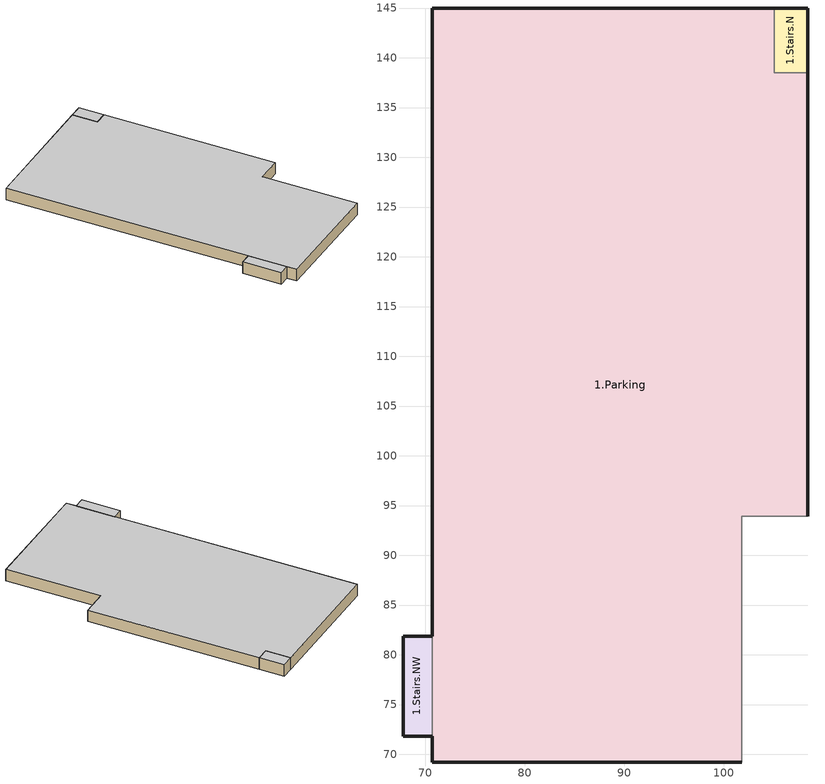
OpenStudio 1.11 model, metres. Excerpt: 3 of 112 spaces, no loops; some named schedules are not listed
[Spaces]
1.Parking
 floor to G.Parking.N: 105.07,145 105.07,138.48 108.41,138.48 108.41,93.91 101.79,93.91 101.79,69.22 70.69,69.22 70.69,145 z7.57
 wall outside: 108.41,93.91 108.41,138.48 / 70.69,71.81 70.69,69.22 101.79,69.22 / 105.07,145 70.69,145 70.69,81.86 z7.57:10.77
 wall to G.Generator: 101.79,69.22 101.79,93.91 108.41,93.91 z7.57:10.77
 wall to 1.Stairs.NW: 70.69,81.86 70.69,71.81 z7.57:10.77
 wall to 1.Stairs.N: 108.41,138.48 105.07,138.48 105.07,145 z7.57:10.77
 ceiling to 2-4.Parking.N: 101.79,69.22 101.79,93.91 108.41,93.91 108.41,138.48 105.07,138.48 105.07,145 70.69,145 70.69,69.22 z10.77
1.Stairs.NW
 floor to G.Stairs.NW: 70.69,81.86 70.69,71.81 67.78,71.81 67.78,81.86 z7.57
 wall outside: 70.69,81.86 67.78,81.86 67.78,71.81 70.69,71.81 z7.57:10.77
 ceiling to 2-4.Stairs.NW: 70.69,71.81 70.69,81.86 67.78,81.86 67.78,71.81 z10.77
1.Stairs.N
 floor to G.Stairs.N: 108.41,145 108.41,138.48 105.07,138.48 105.07,145 z7.57
 wall outside: 108.41,138.48 108.41,145 105.07,145 z7.57:10.77
 ceiling to 2-4.Stairs.N: 108.41,138.48 108.41,145 105.07,145 105.07,138.48 z10.77
[Building]
Building 1: Space Type=Office; Default Construction Set=Proposed Construction Set; Default Schedule Set=Office Schedule Set
[ClimateZones]
Climate Zone Institution Name 1=ASHRAE; Climate Zone Document Name 1=ANSI/ASHRAE Standard 169; Climate Zone Document Year 1=2006; Climate Zone Institution Name 2=CEC; Climate Zone Document Name 2=California Climate Zone Descriptions; Climate Zone Document Year 2=1995
[Site]
Denver Intl Ap: Latitude {deg}=39.83; Longitude {deg}=-104.65; Time Zone {hr}=-7; Elevation {m}=1650
[SizingPeriod:DesignDay] Barometric Pressure {Pa}=83011; Sky Clearness=0; Rain Indicator=0; Snow Indicator=0; Day of Month=21; Daylight Saving Time Indicator=0; Dry-Bulb Temperature Range Modifier Type=DefaultMultipliers
Name | Maximum Dry-Bulb Temperature {C} | Daily Dry-Bulb Temperature Range {deltaC} | Humidity Indicating Conditions at Maximum Dry-Bulb | Wind Speed {m/s} | Wind Direction {deg} | Month | Day Type | Humidity Indicating Type | Solar Model Indicator | ASHRAE Taub | ASHRAE Taud
Denver Intl Ap Ann Clg .4% Condns WB=>MDB | 27.3 | 15.2 | 18.3 | 4.2 | 80 | 7 | SummerDesignDay | Wetbulb | ASHRAETau | 0.424 | 2.012
Denver Intl Ap Ann Htg 99.6% Condns DB | -17.4 | 0 | -17.4 | 3.3 | 160 | 12 | WinterDesignDay | Wetbulb | ASHRAEClearSky
Denver Intl Ap Ann Clg .4% Condns DB=>MWB | 34.6 | 15.2 | 15.7 | 4.2 | 80 | 7 | SummerDesignDay | Wetbulb | ASHRAETau | 0.424 | 2.012
Denver Intl Ap Ann Clg .4% Condns DP=>MDB | 19.9 | 15.2 | 16 | 4.2 | 80 | 7 | SummerDesignDay | Dewpoint | ASHRAETau | 0.424 | 2.012
[Construction]
ExtSlabCarpet 4in ClimateZone 1-8: MAT-CC05 4 HW CONCRETE, CP02 CARPET PAD
Exterior Door: F08 Metal surface, I01 25mm insulation board
Interior Ceiling: M11 100mm lightweight concrete, F05 Ceiling air space resistance, F16 Acoustic tile
Interior Door; Interior Partition: G05 25mm wood
Interior Floor: F16 Acoustic tile, F05 Ceiling air space resistance, M11 100mm lightweight concrete
Interior Wall: G01a 19mm gypsum board, F04 Wall air space resistance, G01a 19mm gypsum board
Interior Window; Interior Window 1; Interior Window 2: Clear 3mm
90.1-2007 Nonres 5B Roof IEAD: Roof Membrane 1, Roof Insulation [14], Metal Decking 1
90.1-2007 Nonres 5B Skylight without Curb: Theoretical Glass [146]
Proposed Walls: MAT-SHEATH 1, Wall Insulation [10]_R-value to: 10.3107345095598 (ft^2*h*R/Btu), 1/2IN Gypsum 1
VE 19-2M Glass: VE 19-2M Window Material
[Material] Thermal Absorptance=0.9
Name | Roughness | Thickness {m} | Conductivity {W/m-K} | Density {kg/m3} | Specific Heat {J/kg-K} | Solar Absorptance | Visible Absorptance
MAT-CC05 4 HW CONCRETE | Rough | 0.1016 | 1.311 | 2240 | 836.8 | 0.7 | 0.7
F08 Metal surface | Smooth | 0.0008 | 45.28 | 7824 | 500 | 0.7 | 0.7
I01 25mm insulation board | MediumRough | 0.0254 | 0.03 | 43 | 1210 | 0.7 | 0.7
M11 100mm lightweight concrete | MediumRough | 0.1016 | 0.53 | 1280 | 840 | 0.7 | 0.7
F16 Acoustic tile | MediumSmooth | 0.0191 | 0.06 | 368 | 590 | 0.7 | 0.7
G05 25mm wood | MediumSmooth | 0.0254 | 0.15 | 608 | 1630 | 0.7 | 0.7
G01a 19mm gypsum board | MediumSmooth | 0.019 | 0.16 | 800 | 1090 | 0.7 | 0.7
1/2IN Gypsum 1 | Smooth | 0.01271 | 0.16 | 784.9 | 830 | 0.92 | 0.92
Roof Insulation [14] | MediumRough | 0.167335 | 0.049 | 265 | 836.8 | 0.7 | 0.7
Roof Membrane 1 | VeryRough | 0.0095 | 0.16 | 1121.29 | 1460 | 0.7 | 0.7
Metal Decking 1 | MediumSmooth | 0.001524 | 45.006 | 7680 | 418.4 | 0.7 | 0.3
Wall Insulation [10]_R-value to: 10.3107345095598 (ft^2*h*R/Btu) | MediumRough | 0.0817121 | 0.045 | 265 | 836.8 | 0.7 | 0.7
[Material:NoMass] Thermal Absorptance=0.9; Solar Absorptance=0.7
Name | Roughness | Thermal Resistance {m2-K/W} | Visible Absorptance
CP02 CARPET PAD | Smooth | 0.1 | 0.8
MAT-SHEATH 1 | Rough | 0.36256 | 0.7
[WindowMaterial:Glazing] Optical Data Type=SpectralAverage; Thickness {m}=0.003; Infrared Transmittance at Normal Incidence=0
Name | Solar Transmittance at Normal Incidence | Front Side Solar Reflectance at Normal Incidence | Back Side Solar Reflectance at Normal Incidence | Visible Transmittance at Normal Incidence | Front Side Visible Reflectance at Normal Incidence | Back Side Visible Reflectance at Normal Incidence | Front Side Infrared Hemispherical Emissivity | Back Side Infrared Hemispherical Emissivity | Conductivity {W/m-K} | Dirt Correction Factor for Solar and Visible Transmittance | Solar Diffusing
Clear 3mm | 0.837 | 0.075 | 0 | 0.898 | 0.081 | 0 | 0.84 | 0.84 | 0.9 | 1 | Yes
Theoretical Glass [146] | 0.481761 | 0.468239 | 0.468239 | 0.621562 | 0.328438 | 0.328438 | 0.9 | 0.9 | 0.03026
[WindowMaterial:SimpleGlazingSystem]
VE 19-2M Window Material: U-Factor {W/m2-K}=2.23724; Solar Heat Gain Coefficient=0.307; Visible Transmittance=0.33
[Material:AirGap]
Name | Thermal Resistance {m2-K/W}
F05 Ceiling air space resistance | 0.18
F04 Wall air space resistance | 0.15
[DefaultSurfaceConstructions]
Name | Floor Construction | Wall Construction | Roof Ceiling Construction
Default Surface Constructions 2 | Interior Floor | Interior Wall | Interior Ceiling
Default Surface Constructions 3 | ExtSlabCarpet 4in ClimateZone 1-8 | ExtSlabCarpet 4in ClimateZone 1-8 | ExtSlabCarpet 4in ClimateZone 1-8
Default Surface Constructions 1 adj ext wall insulation | ExtSlabCarpet 4in ClimateZone 1-8 | Proposed Walls | 90.1-2007 Nonres 5B Roof IEAD
[DefaultSubSurfaceConstructions]
Name | Fixed Window Construction | Operable Window Construction | Door Construction | Skylight Construction | Tubular Daylight Dome Construction | Tubular Daylight Diffuser Construction
Default Sub Surface Constructions 1 | VE 19-2M Glass | VE 19-2M Glass | Exterior Door | 90.1-2007 Nonres 5B Skylight without Curb | Interior Window 2 | Interior Window 1
Default Sub Surface Constructions 2 | Interior Wall | Interior Window | Interior Door
[DefaultConstructionSet]
Proposed Construction Set: Default Exterior Surface Constructions=Default Surface Constructions 1 adj ext wall insulation; Default Interior Surface Constructions=Default Surface Constructions 2; Default Ground Contact Surface Constructions=Default Surface Constructions 3; Default Exterior SubSurface Constructions=Default Sub Surface Constructions 1; Default Interior SubSurface Constructions=Default Sub Surface Constructions 2; Interior Partition Construction=Interior Partition
[SpaceType] Standards Building Type=Office
Name | Default Schedule Set | Design Specification Outdoor Air Object | Standards Space Type
Stairs Space Type | 90.1-2007 - LrgHotel - Corridor Schedule Set | 90.1-2007 - LrgHotel - Corridor Ventilation | Stair
Parking Garage Space Type | 90.1-2007 - LrgHotel - Corridor Schedule Set | 90.1-2007 - LrgHotel - Corridor Ventilation | Storage
Office | Office Schedule Set | 90.1-2007 - LrgHotel - Office Ventilation | OpenOffice
[DefaultScheduleSet] People Activity Level Schedule=LargeHotel Activity; Infiltration Schedule=LargeHotel Infil Quarter On
Name | Number of People Schedule | Lighting Schedule | Electric Equipment Schedule
90.1-2007 - LrgHotel - Corridor Schedule Set | LargeHotel Bldg Occ | LargeHotel Bldg Light
Office Schedule Set | Office Occupancy Sch | Office Lighting Sch | Office Equipment Sch
[Lights:Definition] Design Level Calculation Method=Watts/Area
Name | Watts per Space Floor Area {W/m2} | Fraction Visible
90.1-2007 - LrgHotel - Corridor Lights Definition | 6.67362
90.1-2007 - LrgHotel - Parking Garage Lights Definition | 0.387501 | 0
90.1-2007 - LrgHotel - Office Lights Definition | 8.50349
[Lights]
Name | Lights Definition | Space or SpaceType | Schedule
90.1-2007 - LrgHotel - Corridor Lights 1 | 90.1-2007 - LrgHotel - Corridor Lights Definition | Stairs Space Type
90.1-2007 - LrgHotel - Corridor Lights 2 | 90.1-2007 - LrgHotel - Parking Garage Lights Definition | Parking Garage Space Type | Parking Garage Ltg Sch
90.1-2007 - LrgHotel - Lobby Lights 1 | 90.1-2007 - LrgHotel - Office Lights Definition | Office
[DesignSpecification:OutdoorAir] Outdoor Air Method=Sum
Name | Outdoor Air Flow per Floor Area {m3/s-m2} | Outdoor Air Flow per Person {m3/s-person}
90.1-2007 - LrgHotel - Corridor Ventilation | 0.0003048
90.1-2007 - LrgHotel - Office Ventilation | 0.000381 | 0.00294967
[People:Definition] Number of People Calculation Method=People/Area; Fraction Radiant=0.3
Name | People per Space Floor Area {person/m2}
90.1-2007 - LrgHotel - Corridor People Definition | 0.0107639
90.1-2007 - LrgHotel - Office People Definition | 0.0511286
[People]
Name | People Definition | Space or SpaceType
90.1-2007 - LrgHotel - Corridor People 1 | 90.1-2007 - LrgHotel - Corridor People Definition | Stairs Space Type
90.1-2007 - LrgHotel - Corridor People 2 | 90.1-2007 - LrgHotel - Corridor People Definition | Parking Garage Space Type
90.1-2007 - LrgHotel - Lobby People 1 | 90.1-2007 - LrgHotel - Office People Definition | Office
[SpaceInfiltration:DesignFlowRate] Design Flow Rate Calculation Method=Flow/ExteriorArea; Flow per Exterior Surface Area {m3/s-m2}=0.000226568
Name | Space or SpaceType
90.1-2007 - LrgHotel - Corridor Infiltration 1 | Stairs Space Type
90.1-2007 - LrgHotel - Corridor Infiltration 2 | Parking Garage Space Type
90.1-2007 - LrgHotel - Lobby Infiltration 1 | Office
[ElectricEquipment:Definition]
90.1-2007 - LrgHotel - Office Electric Equipment Definition: Design Level Calculation Method=Watts/Area; Watts per Space Floor Area {W/m2}=6.8889
[ElectricEquipment]
90.1-2007 - LrgHotel - Lobby Electric Equipment 1: Electric Equipment Definition=90.1-2007 - LrgHotel - Office Electric Equipment Definition; Space or SpaceType=Office
[ThermostatSetpoint:DualSetpoint]
Unit Heater Thermostat: Heating Setpoint Temperature Schedule=Unit Heater Htg Sch; Cooling Setpoint Temperature Schedule=Unit Heater Clg Sch
[Space] Building Story=1 Parking
Name | Space Type | Thermal Zone
1.Parking | Parking Garage Space Type | 1.Parking Zone
1.Stairs.NW | Stairs Space Type | 1.Stairs.NW Zone
1.Stairs.N | Stairs Space Type | 1.Stairs.N Zone
[BuildingStory]
Name | Nominal Z Coordinate {m} | Nominal Floor to Floor Height {m}
1 Parking
Building Story 1 | 0 | 0.9144
[ThermalZone] Use Ideal Air Loads=No
Name | Thermostat
1.Stairs.N Zone; 1.Stairs.NW Zone | Unit Heater Thermostat
1.Parking Zone
[Zone equipment]
L1.Stair.SE Zone: L1.Stair.SE Zone Unit Heater
G.Ele.W Zone: G.Ele.W Zone Unit Heater
L1.Stair.N Zone: L1.Stair.N Zone Unit Heater
G.Generator Zone: G.Generator Zone Unit Heater
6.Ele.W Zone: 6.Ele.W Zone Unit Heater
L1.Stair.S Zone: L1.Stair.S Zone Unit Heater
2-4.Stairs.SW Zone: 2-4.Stairs.SW Zone Unit Heater
7-14.Stairs.W Zone: 7-14.Stairs.W Zone Unit Heater
15.Stairs.W Zone: 15.Stairs.W Zone Unit Heater
5.Stairs.NW Zone: 5.Stairs.NW Zone Unit Heater
7-14.Stairs.C Zone: 7-14.Stairs.C Zone Unit Heater
L1.Ele.E Zone: L1.Ele.E Zone Unit Heater
6.Stairs.W Zone: 6.Stairs.W Zone Unit Heater
L1.Parking.C Zone: Zone Exhaust Fan Parking C
5.Mech Zone: 5.Mech Zone Unit Heater
2-4.Stairs.N Zone: 2-4.Stairs.N Zone Unit Heater
G.Mech.E Zone: G.Mech.E Zone Unit Heater
L1.Ele.W Zone: L1.Ele.W Zone Unit Heater
L1.Parking.S Zone: Zone Exhaust Fan Parking S
5.Stairs.SW Zone: 5.Stairs.SW Zone Unit Heater
6.Stairs.C Zone: 6.Stairs.C Zone Unit Heater
L1.Office Zone: CV Unit Heater Elec
6.Stairs.E Zone: 6.Stairs.E Zone Unit Heater
5.Stairs.N Zone: 5.Stairs.N Zone Unit Heater
7-14.Ele.E Zone: 7-14.Ele.E Zone Unit Heater
L1.Storage Zone: L1.Storage Zone Unit Heater
2-4.ELE.W Zone: 2-4.ELE.W Zone Unit Heater
[Fan:ZoneExhaust] Fan Efficiency=0.6; Pressure Rise {Pa}=373.633; Flow Fraction Schedule=Parking Garage Exhaust Fan Sch; System Availability Manager Coupling Mode=Decoupled
Name | Maximum Flow Rate {m3/s}
Zone Exhaust Fan Parking N | 28.3168
Zone Exhaust Fan Parking S | 7.07921
Zone Exhaust Fan Parking C | 10.6188
[Fan:ConstantVolume] Maximum Flow Rate {m3/s}=AutoSize
Name | Availability Schedule | Pressure Rise {Pa}
Fan Constant Volume 31; Fan Constant Volume 32; Fan Constant Volume 33; Fan Constant Volume 34; Fan Constant Volume 35; Fan Constant Volume 36; Fan Constant Volume 37; Fan Constant Volume 38; Fan Constant Volume 39; Fan Constant Volume 40; Fan Constant Volume 41; Fan Constant Volume 42; Fan Constant Volume 43; Fan Constant Volume 44; Fan Constant Volume 45; Fan Constant Volume 46; Fan Constant Volume 47; Fan Constant Volume 48; Fan Constant Volume 49; Fan Constant Volume 50; Fan Constant Volume 51; Fan Constant Volume 52; Fan Constant Volume 53; Fan Constant Volume 54; Fan Constant Volume 55; Fan Constant Volume 56; Fan Constant Volume 57; Fan Constant Volume 58; Fan Constant Volume 59; Fan Constant Volume 60; Fan Constant Volume 61; Fan Constant Volume 62; Fan Constant Volume 63; Fan Constant Volume 64; Fan Constant Volume 65; Fan Constant Volume 66; Fan Constant Volume 67; Fan Constant Volume 68; Fan Constant Volume 69; Fan Constant Volume 70; Fan Constant Volume 71; Fan Constant Volume 72; Fan Constant Volume 73; Fan Constant Volume 74; Fan Constant Volume 75; Fan Constant Volume 76; Fan Constant Volume 77; Fan Constant Volume 78; Fan Constant Volume 79; Fan Constant Volume 80; Fan Constant Volume 81; Fan Constant Volume 82; Fan Constant Volume 83; Fan Constant Volume 84; Fan Constant Volume 85; Fan Constant Volume 86; Fan Constant Volume 87; Fan Constant Volume 88; Fan Constant Volume 89 | Always On Discrete | 373.6
CV Unit Heater Fan; CV Unit Heater Fan 1; CV Unit Heater Fan 2; CV Unit Heater Fan 3; CV Unit Heater Fan 4 | Always On Discrete 1
[Coil:Heating:Electric]
Name | Availability Schedule
Coil Heating Electric 31; Coil Heating Electric 32; Coil Heating Electric 33; Coil Heating Electric 34; Coil Heating Electric 35; Coil Heating Electric 36; Coil Heating Electric 37; Coil Heating Electric 38; Coil Heating Electric 39; Coil Heating Electric 40; Coil Heating Electric 41; Coil Heating Electric 42; Coil Heating Electric 43; Coil Heating Electric 44; Coil Heating Electric 45; Coil Heating Electric 46; Coil Heating Electric 47; Coil Heating Electric 48; Coil Heating Electric 49; Coil Heating Electric 50; Coil Heating Electric 51; Coil Heating Electric 52; Coil Heating Electric 53; Coil Heating Electric 54; Coil Heating Electric 55; Coil Heating Electric 56; Coil Heating Electric 57; Coil Heating Electric 58; Coil Heating Electric 59; Coil Heating Electric 60; Coil Heating Electric 61; Coil Heating Electric 62; Coil Heating Electric 63; Coil Heating Electric 64; Coil Heating Electric 65; Coil Heating Electric 66; Coil Heating Electric 67; Coil Heating Electric 68; Coil Heating Electric 69; Coil Heating Electric 70; Coil Heating Electric 71; Coil Heating Electric 72; Coil Heating Electric 73; Coil Heating Electric 74; Coil Heating Electric 75; Coil Heating Electric 76; Coil Heating Electric 77; Coil Heating Electric 78; Coil Heating Electric 79; Coil Heating Electric 80; Coil Heating Electric 86; Coil Heating Electric 87; Coil Heating Electric 88; Coil Heating Electric 89; Coil Heating Electric 90; Coil Heating Electric 91; Coil Heating Electric 92; Coil Heating Electric 93; Coil Heating Electric 94 | Always On Discrete
Unit Heater Elec Htg Coil; Unit Heater Elec Htg Coil 1; Unit Heater Elec Htg Coil 2; Unit Heater Elec Htg Coil 3; Unit Heater Elec Htg Coil 4 | Always On Discrete 1
[ZoneHVAC:UnitHeater] Fan Control Type=OnOff; Minimum Hot Water Flow Rate {m3/s}=0; Heating Convergence Tolerance=0.001
Name | Availability Schedule | Supply Air Fan | Maximum Supply Air Flow Rate {m3/s} | Heating Coil | Maximum Hot Water Flow Rate {m3/s}
15.Stairs.E Zone Unit Heater | Always On Discrete | Fan Constant Volume 31 | autosize | Coil Heating Electric 31
7-14.Ele.E Zone Unit Heater | Always On Discrete | Fan Constant Volume 32 | autosize | Coil Heating Electric 32
15.Ele.E Zone Unit Heater | Always On Discrete | Fan Constant Volume 33 | autosize | Coil Heating Electric 33
L1.Stair.N Zone Unit Heater | Always On Discrete | Fan Constant Volume 34 | autosize | Coil Heating Electric 34
6.Ele.E Zone Unit Heater | Always On Discrete | Fan Constant Volume 35 | autosize | Coil Heating Electric 35
5.Ele.W Zone Unit Heater | Always On Discrete | Fan Constant Volume 36 | autosize | Coil Heating Electric 36
7-14.Stairs.C Zone Unit Heater | Always On Discrete | Fan Constant Volume 37 | autosize | Coil Heating Electric 37
G.Stairs.SW Zone Unit Heater | Always On Discrete | Fan Constant Volume 38 | autosize | Coil Heating Electric 38
5.Stairs.SW Zone Unit Heater | Always On Discrete | Fan Constant Volume 39 | autosize | Coil Heating Electric 39
7-14.Stairs.W Zone Unit Heater | Always On Discrete | Fan Constant Volume 40 | autosize | Coil Heating Electric 40
5.Ele.E Zone Unit Heater | Always On Discrete | Fan Constant Volume 41 | autosize | Coil Heating Electric 41
L1.Stair.SE Zone Unit Heater | Always On Discrete | Fan Constant Volume 42 | autosize | Coil Heating Electric 42
5.Stairs.S Zone Unit Heater | Always On Discrete | Fan Constant Volume 43 | autosize | Coil Heating Electric 43
L1.Ele.E Zone Unit Heater | Always On Discrete | Fan Constant Volume 44 | autosize | Coil Heating Electric 44
1.Stairs.NW Zone Unit Heater | Always On Discrete | Fan Constant Volume 45 | autosize | Coil Heating Electric 45
7-14.Ele.W Zone Unit Heater | Always On Discrete | Fan Constant Volume 46 | autosize | Coil Heating Electric 46
2-4.Stairs.S Zone Unit Heater | Always On Discrete | Fan Constant Volume 47 | autosize | Coil Heating Electric 47
L1.Stair.NW Zone Unit Heater | Always On Discrete | Fan Constant Volume 48 | autosize | Coil Heating Electric 48
2-4.Stairs.NW Zone Unit Heater | Always On Discrete | Fan Constant Volume 49 | autosize | Coil Heating Electric 49
5.Storage.E Zone Unit Heater | Always On Discrete | Fan Constant Volume 50 | autosize | Coil Heating Electric 50
2-4.Storage.W Zone Unit Heater | Always On Discrete | Fan Constant Volume 51 | autosize | Coil Heating Electric 51
G.Stairs.NW Zone Unit Heater | Always On Discrete | Fan Constant Volume 52 | autosize | Coil Heating Electric 52
6.Ele.W Zone Unit Heater | Always On Discrete | Fan Constant Volume 53 | autosize | Coil Heating Electric 53
6.Stairs.E Zone Unit Heater | Always On Discrete | Fan Constant Volume 54 | autosize | Coil Heating Electric 54
7-14.Stairs.E Zone Unit Heater | Always On Discrete | Fan Constant Volume 55 | autosize | Coil Heating Electric 55
5.Stairs.NW Zone Unit Heater | Always On Discrete | Fan Constant Volume 56 | autosize | Coil Heating Electric 56
G.Loading Zone Unit Heater | Always On Discrete | Fan Constant Volume 57 | autosize | Coil Heating Electric 57
L1.Stair.SW Zone Unit Heater | Always On Discrete | Fan Constant Volume 58 | autosize | Coil Heating Electric 58
G.Stairs.SE Zone Unit Heater | Always On Discrete | Fan Constant Volume 59 | autosize | Coil Heating Electric 59
1.Stairs.N Zone Unit Heater | Always On Discrete | Fan Constant Volume 60 | autosize | Coil Heating Electric 60
15.Stairs.W Zone Unit Heater | Always On Discrete | Fan Constant Volume 61 | autosize | Coil Heating Electric 61
G.Ele.E Zone Unit Heater | Always On Discrete | Fan Constant Volume 62 | autosize | Coil Heating Electric 62
2-4.ELE.W Zone Unit Heater | Always On Discrete | Fan Constant Volume 63 | autosize | Coil Heating Electric 63
G.Stairs.N Zone Unit Heater | Always On Discrete | Fan Constant Volume 64 | autosize | Coil Heating Electric 64
L1.Ele.W Zone Unit Heater | Always On Discrete | Fan Constant Volume 65 | autosize | Coil Heating Electric 65
6.Stairs.C Zone Unit Heater | Always On Discrete | Fan Constant Volume 66 | autosize | Coil Heating Electric 66
6.Stairs.W Zone Unit Heater | Always On Discrete | Fan Constant Volume 67 | autosize | Coil Heating Electric 67
2-4.Stairs.N Zone Unit Heater | Always On Discrete | Fan Constant Volume 68 | autosize | Coil Heating Electric 68
5.Stairs.SE Zone Unit Heater | Always On Discrete | Fan Constant Volume 69 | autosize | Coil Heating Electric 69
2-4.Stairs.SW Zone Unit Heater | Always On Discrete | Fan Constant Volume 70 | autosize | Coil Heating Electric 70
L1.Storage Zone Unit Heater | Always On Discrete | Fan Constant Volume 71 | autosize | Coil Heating Electric 71
15.Stairs.S Zone Unit Heater | Always On Discrete | Fan Constant Volume 72 | autosize | Coil Heating Electric 72
2-4.Storage.E Zone Unit Heater | Always On Discrete | Fan Constant Volume 73 | autosize | Coil Heating Electric 73
G.Ele.W Zone Unit Heater | Always On Discrete | Fan Constant Volume 74 | autosize | Coil Heating Electric 74
2-4.Stairs.SE Zone Unit Heater | Always On Discrete | Fan Constant Volume 75 | autosize | Coil Heating Electric 75
5.Storage.W Zone Unit Heater | Always On Discrete | Fan Constant Volume 76 | autosize | Coil Heating Electric 76
2-4.Ele.E Zone Unit Heater | Always On Discrete | Fan Constant Volume 77 | autosize | Coil Heating Electric 77
15.Ele.W Zone Unit Heater | Always On Discrete | Fan Constant Volume 78 | autosize | Coil Heating Electric 78
5.Stairs.N Zone Unit Heater | Always On Discrete | Fan Constant Volume 79 | autosize | Coil Heating Electric 79
L1.Stair.S Zone Unit Heater | Always On Discrete | Fan Constant Volume 80 | autosize | Coil Heating Electric 80
2-4.Mech Zone Unit Heater | Always On Discrete | Fan Constant Volume 81 | autosize | Coil Heating Electric 86
L1.Mech Zone Unit Heater | Always On Discrete | Fan Constant Volume 82 | autosize | Coil Heating Electric 87
5.Mech Zone Unit Heater | Always On Discrete | Fan Constant Volume 83 | autosize | Coil Heating Electric 88
G.Mech.W Zone Unit Heater | Always On Discrete | Fan Constant Volume 84 | autosize | Coil Heating Electric 89
G.Generator Zone Unit Heater | Always On Discrete | Fan Constant Volume 85 | autosize | Coil Heating Electric 90
7-14.Mech Zone Unit Heater | Always On Discrete | Fan Constant Volume 86 | autosize | Coil Heating Electric 91
6.Mech Zone Unit Heater | Always On Discrete | Fan Constant Volume 87 | autosize | Coil Heating Electric 92
15.Mech Zone Unit Heater | Always On Discrete | Fan Constant Volume 88 | autosize | Coil Heating Electric 93
G.Mech.E Zone Unit Heater | Always On Discrete | Fan Constant Volume 89 | autosize | Coil Heating Electric 94
CV Unit Heater Elec | Always On Discrete 1 | CV Unit Heater Fan | AutoSize | Unit Heater Elec Htg Coil | AutoSize
CV Unit Heater Elec 1 | Always On Discrete 1 | CV Unit Heater Fan 1 | AutoSize | Unit Heater Elec Htg Coil 1 | AutoSize
CV Unit Heater Elec 2 | Always On Discrete 1 | CV Unit Heater Fan 2 | AutoSize | Unit Heater Elec Htg Coil 2 | AutoSize
CV Unit Heater Elec 3 | Always On Discrete 1 | CV Unit Heater Fan 3 | AutoSize | Unit Heater Elec Htg Coil 3 | AutoSize
CV Unit Heater Elec 4 | Always On Discrete 1 | CV Unit Heater Fan 4 | AutoSize | Unit Heater Elec Htg Coil 4 | AutoSize
[Exterior:Lights:Definition]
3523.0 w Exterior Lighting Definition: Design Level {W}=3523
[Exterior:Lights]
3523.0 w Exterior Light: Exterior Lights Definition=3523.0 w Exterior Lighting Definition; Schedule=3523.0 w Exterior Lights Sch; Control Option=AstronomicalClock
[Schedule:Ruleset]
Name | Default Day Schedule | Summer Design Day Schedule | Winter Design Day Schedule
LargeHotel Bldg Light | LargeHotel Bldg Light Default Schedule | LargeHotel Bldg Light Summer Design Day | LargeHotel Bldg Light Winter Design Day
LargeHotel Bldg Occ | LargeHotel Bldg Occ Default Schedule | LargeHotel Bldg Occ Summer Design Day | LargeHotel Bldg Occ Winter Design Day
LargeHotel Activity | LargeHotel Activity Default Schedule | LargeHotel Activity Summer Design Day | LargeHotel Activity Winter Design Day
LargeHotel Infil Quarter On | LargeHotel Infil Quarter On Default Schedule | LargeHotel Infil Quarter On Summer Design Day | LargeHotel Infil Quarter On Winter Design Day
Unit Heater Htg Sch | Schedule Day 5
Unit Heater Clg Sch | Schedule Day 6
Office Equipment Sch | Schedule Day 25
Office Lighting Sch | Schedule Day 27
Office Occupancy Sch | Schedule Day 29
Parking Garage Exhaust Fan Sch | Schedule Day 37
Parking Garage Ltg Sch | Schedule Day 46
[Schedule:Day]
Schedule Day 29: 6, 0, 0, 7, 0, 0.1, 8, 0, 0.2, 12, 0, 0.95, 13, 0, 0.5, 17, 0, 0.95, 18, 0, 0.7, 20, 0, 0.4, 22, 0, 0.1, 24, 0, 0.05
[Schedule:Constant] Value=1
Always On Discrete; Always On Discrete 1; 3523.0 w Exterior Lights Sch
